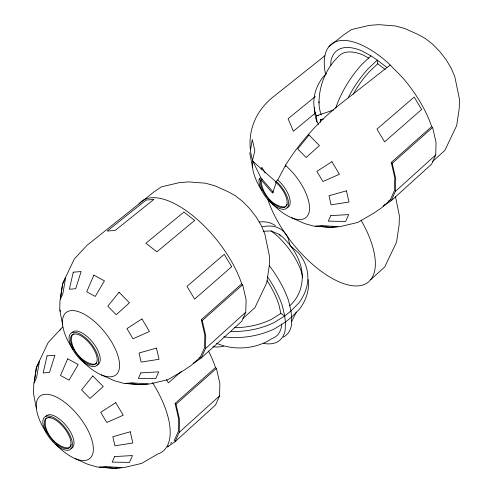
<?xml version="1.0" encoding="UTF-8"?>
<svg xmlns="http://www.w3.org/2000/svg" width="493" height="493" viewBox="0 0 493 493"><rect width="100%" height="100%" fill="white"/><g stroke="black" fill="none" stroke-linecap="round" stroke-linejoin="round"><path stroke-width="0.74" d="M168.489 445.955L167.361 446.978L175.064 441.697L179.218 432.355L179.551 419.586L176.026 404.26L175.089 403.416L215.496 367.575A77.691 34.911 51.4 0 0 208.521 351.108M201.286 357.992L205.439 348.65L205.766 335.881L202.247 320.555L201.304 319.71L241.712 283.869L242.655 284.714L246.099 299.701L245.779 312.192L241.712 321.331L201.286 357.992L193.583 363.273L195.271 361.739M175.064 441.697L215.496 405.036L219.564 395.897L219.884 383.412L216.433 368.419L215.496 367.575M243.031 318.435L254.887 307.687L266.725 282.853L269.295 265.622L269.529 256.551L264.858 233.984L261.272 225.529L256.12 216.889L249.748 208.656L242.593 201.391L235.143 195.585L227.902 191.635L214.757 185.775L205.513 183.199L188.603 181.905L179.273 182.65L161.384 186.859L153.908 191.98L87.027 245.317L74.381 258.862L62.543 283.697L59.973 300.927L59.739 309.998L62.642 324.862M281.478 323.981L281.398 326.933A63.252 28.421 51.4 0 1 271.957 338.58C256.015 349.167 234.027 350.893 216.495 343.245M319.002 103.019C319.002 86.047 325.719 68.792 338.019 56.991A63.252 28.421 51.4 0 1 363.051 54.988L368.826 58.137M330.797 65.563L330.914 61.033A68.619 30.837 51.4 0 1 361.659 50.791L370.97 55.869L377.342 60.097L386.931 67.566M385.224 204.484L383.536 206.012L391.232 200.737L395.392 191.395L395.719 178.626L392.2 163.3L391.257 162.456L431.665 126.615A77.691 34.911 51.4 0 0 402.251 77.29L388.318 63.141A77.691 34.911 51.4 0 0 325.663 74.726M391.232 200.737L431.665 164.077L435.732 154.938L436.052 142.446L432.607 127.459L431.665 126.615M250.69 149.077L252.274 139.507L254.85 150.71L252.521 160.342M263.17 231.279L271.045 230.94L279.155 234.323L281.885 236.449A31.922 14.346 51.4 0 1 299.701 262.529C305.149 277.436 301.858 295.097 289.748 305.777M262.073 179.169L260.6 180.389A18.642 8.375 51.4 0 0 270.608 201.144A18.642 8.375 51.4 0 0 286.415 205.544A18.642 8.375 51.4 0 0 279.161 185.559L275.926 182.274L276.16 181.202L277.781 179.908L285.564 165.229A79.817 24.558 -47.9 0 1 338.42 105.527L390.191 65.045M285.25 166.696L285.564 165.229M261.025 169.302L261.875 167.281L265.246 172.938M70.579 446.183L71.312 444.538M324.893 55.746L272.937 97.139A79.817 66.937 12.2 0 0 252.817 161.045L260.834 177.739L259.176 179.113A20.657 9.281 51.4 0 0 270.269 202.112A20.657 9.281 51.4 0 0 287.776 206.986A20.657 9.281 51.4 0 0 279.741 184.838L276.16 181.202M260.803 177.819L273.51 192.406M101.367 374.914L114.512 380.775L123.755 383.351L140.659 384.645L149.989 383.899L167.885 379.69L183.827 370.409L191.561 365.103L200.343 357.142L204.503 347.799L204.829 335.03L201.304 319.71M174.128 440.847L178.281 431.504L178.608 418.742L175.089 403.416M286.507 205.772L287.234 204.127M291.32 217.659L304.458 223.52L313.702 226.096L330.612 227.39L339.942 226.644L357.832 222.435L373.774 213.155L381.514 207.849L390.296 199.887L394.449 190.544L394.782 177.776L391.257 162.456M291.72 321.485L296.324 312.131M60.805 329.022L48.166 342.567L36.328 367.402L33.752 384.632L33.518 393.704L36.42 408.568M326.415 73.667L322.668 77.506A68.619 49.818 -6.5 0 0 316.315 115.812L317.005 121.925L318.718 124.433M370.97 55.869L361.831 64.46A68.619 35.718 -56.4 0 0 335.665 108.164M348.101 97.959A68.619 35.718 -56.4 0 1 368.203 68.693L377.342 60.097L377.761 63.763L369.473 71.559A63.843 33.228 -56.4 0 0 353.21 94.163M432.416 161.692L444.834 150.433L456.672 125.598L459.248 108.368L459.482 99.296L454.811 76.729L451.224 68.274L446.073 59.635L439.701 51.401L432.546 44.136L425.089 38.331L417.848 34.381L404.71 28.514L395.466 25.944L378.556 24.65L369.226 25.396L351.336 29.605L343.861 34.726L328.96 46.613M370.619 279.734L384.731 266.941L396.569 242.106L399.139 224.876L399.373 215.805L395.509 196.738M205.439 348.65L245.779 312.192M395.392 191.395L435.732 154.938M179.218 432.355L219.564 395.897M202.247 320.555L242.655 284.714M392.2 163.3L432.607 127.459M176.026 404.26L216.433 368.419M181.134 371.697L168.403 382.827L166.498 379.635M315.742 112.712L293.372 131.23L288.078 118.733L315.255 96.548M275.926 182.274L276.437 181.868L272.58 193.145L261.142 179.908C261.111 191.882 272.111 206.838 284.695 207.011L285.903 206.185M231.137 331.395A68.619 49.818 -6.5 0 0 274.188 322.533L284.714 315.964L290.969 310.972L298.998 302.751A68.619 49.818 -6.5 0 0 298.37 252.817L290.143 245.576L287.887 237.472A68.619 35.718 -56.4 0 0 262.319 226.811M73.944 333.804L72.132 335.043C68.207 346.893 82.559 364.426 94.748 364.265L96.554 363.027M47.118 417.922L45.917 418.748C41.985 430.599 56.344 448.131 68.527 447.971L70.333 446.732M388.515 201.107L390.296 199.887M199.16 357.955L200.343 357.142M170.572 443.287L171.755 442.474M263.724 343.411A68.619 30.837 51.4 0 0 285.194 330.328L285.41 322.083L284.714 315.964L280.893 313.431L271.353 319.39A63.843 46.348 -6.5 0 1 234.329 327.685M333.761 109.994L316.315 115.812L318.46 115.424M320.549 122.313L320.265 119.824L322.773 118.992M320.265 119.824L323.131 119.312M48.351 417.46L50.237 417.306M75.152 458.619L88.29 464.486L97.534 467.056L114.444 468.35L123.774 467.604L141.664 463.395L157.606 454.115A79.798 35.86 51.4 0 0 152.571 382.722M377.761 63.763L385.199 69.556M271.045 230.94L276.24 234.988A45.14 20.287 51.4 0 1 301.433 271.871L302.665 277.245M276.474 182.385L252.755 161.193A39.902 17.933 51.4 0 0 261.882 190.575M259.207 179.033L260.631 180.315M285.33 164.995L292.485 172.26A39.902 17.933 51.4 0 1 307.108 216.396A39.902 17.933 51.4 0 1 269.468 200.639M277.781 179.908L281.367 183.544A20.657 9.281 51.4 0 1 286.932 207.763M279.155 234.323L280.499 235.974M284.714 315.964L282.434 306.061A68.619 30.837 51.4 0 0 267.409 276.659M280.893 313.431L278.853 304.563A63.252 28.421 51.4 0 0 267.138 280.683M60.128 310.011L60.448 311.403M249.692 152.744L252.589 167.608M317.005 121.925A68.619 49.818 -6.5 0 1 314.522 107.702M321.319 114.912A63.843 46.348 -6.5 0 1 319.014 101.509M59.992 330.119A79.798 35.86 51.4 0 1 62.821 326.939M46.521 432.762A39.902 17.933 51.4 0 1 51.703 395.195A39.902 17.933 51.4 0 1 93.276 447.089A39.902 17.933 51.4 0 1 55.783 444.329M45.713 416.351A20.657 9.281 51.4 0 1 66.912 426.593A20.657 9.281 51.4 0 1 70.764 448.722M269.32 265.635A68.619 30.837 51.4 0 1 288.688 301.075L290.969 310.972L291.665 317.091L291.449 325.343A68.619 30.837 51.4 0 1 283.296 337.107M259.182 222.029A68.619 35.718 -56.4 0 1 275.439 225.757M308.298 279.537A68.619 49.818 -6.5 0 1 299.695 308.871L291.665 317.091L285.41 322.083L274.884 328.652A68.619 49.818 -6.5 0 1 223.76 336.861M223.631 346.234A68.619 35.718 -56.4 0 1 212.859 346.696M361.055 220.174A77.691 34.911 51.4 0 1 348.878 285.108A77.691 34.911 51.4 0 1 267.909 199.733M139.008 203.868A77.691 34.911 51.4 0 1 191.118 214.338A77.691 34.911 51.4 0 1 241.712 283.869M73.149 349.66A39.902 17.933 51.4 0 1 78.245 311.594A39.902 17.933 51.4 0 1 119.565 364.53A39.902 17.933 51.4 0 1 80.002 358.448M71.929 332.646A20.657 9.281 51.4 0 1 93.128 342.888A20.657 9.281 51.4 0 1 96.985 365.017M36.427 367.901L34.183 382.925L36.648 377.398L39.471 361.073L36.427 367.901M62.648 284.196L60.405 299.22L62.864 293.692L65.686 277.368L62.648 284.196M47.051 355.878L43.156 372.936L49.497 372.431L54.889 355.25L47.051 355.878M73.266 272.173L69.371 289.231L75.719 288.725L81.105 271.544L73.266 272.173M93.91 275.112L86.713 291.782L95.248 296.435L104.454 280.856L93.91 275.112M67.695 358.818L60.497 375.493L69.026 380.14L78.233 364.561L67.695 358.818M140.844 372.881L138.379 378.408L155.689 378.686L158.728 371.851L140.844 372.881M114.622 456.586L112.164 462.114L129.468 462.391L132.506 455.557L114.622 456.586M330.791 215.626L328.332 221.154L345.642 221.431L348.68 214.597L330.791 215.626M119.053 292.226L107.782 306.202L116.212 314.762L129.468 302.807L119.053 292.226M92.832 375.931L81.561 389.908L89.997 398.467L103.253 386.512L92.832 375.931M309.006 134.971L297.735 148.948L306.165 157.507L319.421 145.552L309.006 134.971M231.655 266.738L194.624 299.122L187.007 286.353L224.247 254.314L231.655 266.738M421.607 109.483L384.571 141.867L376.96 129.098L414.2 97.059L421.607 109.483M194.661 220.408L156.891 251.831L145.879 243.252L183.944 212.064L194.661 220.408M153.81 199.449L115.202 230.41L107.246 231.044L146.064 200.072L153.81 199.449M331.906 161.686L316.882 171.361L322.958 181.541L339.406 174.257L331.906 161.686M141.953 318.94L126.935 328.615L133.005 338.796L149.453 331.512L141.953 318.94M115.732 402.645L100.714 412.321L106.784 422.501L123.232 415.217L115.732 402.645M346.425 190.828L328.985 195.764L331.068 204.835L349.001 202.031L346.425 190.828M156.472 348.083L139.032 353.019L141.121 362.09L159.048 359.286L156.472 348.083M130.257 431.788L112.817 436.724L114.9 445.795L132.833 442.991L130.257 431.788M321.824 225.615L315.477 226.127L330.218 227.248L338.062 226.626L321.824 225.615M131.871 382.87L125.524 383.381L140.271 384.509L148.11 383.881L131.871 382.87M105.656 466.575L99.309 467.087L114.049 468.214L121.888 467.586L105.656 466.575M43.834 427.382A20.657 9.281 51.4 0 0 69.137 450.023A20.657 9.281 51.4 0 0 59.869 422.039A20.657 9.281 51.4 0 0 43.834 427.382M45.177 427.942A18.642 8.375 51.4 0 0 68.016 448.377A18.642 8.375 51.4 0 0 59.647 423.123A18.642 8.375 51.4 0 0 45.177 427.942M71.399 344.237A18.642 8.375 51.4 0 0 94.237 364.672A18.642 8.375 51.4 0 0 85.862 339.418A18.642 8.375 51.4 0 0 71.399 344.237M70.055 343.676A20.657 9.281 51.4 0 0 95.359 366.317A20.657 9.281 51.4 0 0 86.084 338.334A20.657 9.281 51.4 0 0 70.055 343.676"/></g></svg>
